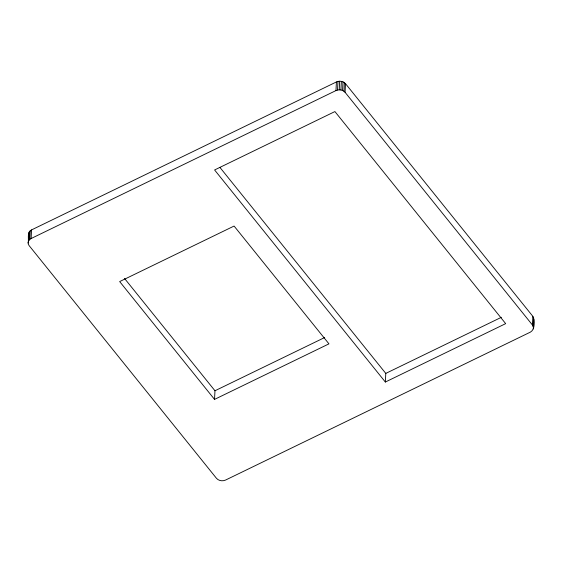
<?xml version="1.0" encoding="UTF-8"?>
<svg xmlns="http://www.w3.org/2000/svg" width="562" height="562" viewBox="0 0 562 562"><rect width="100%" height="100%" fill="white"/><g stroke="black" fill="none" stroke-linecap="round" stroke-linejoin="round"><path stroke-width="0.84" d="M28.1 243.065C29.182 238.878 26.526 232.204 31.556 229.907L336.413 81.947C339.406 80.57 343.305 81.132 345.511 83.675L532.86 316.364C534.701 320.509 535.249 329.437 530.444 332.093L225.587 480.053C222.594 481.43 218.695 480.868 216.489 478.325L29.14 245.636C27.095 243.311 28.395 239.651 31.114 238.534L335.978 90.573C338.97 89.196 342.869 89.758 345.068 92.301L532.425 324.991L533.464 327.555M28.711 238.365L28.683 233.104M28.824 240.466L29.259 231.839M29.807 239.377L30.243 230.75M31.114 238.534L31.556 229.907M214.536 399.392L119.671 281.576L234.087 226.05L328.953 343.86L214.536 399.392L214.972 390.766L124.497 278.401M335.978 90.573L336.413 81.947M337.53 90.025L337.966 81.399M339.223 89.822L339.659 81.195M340.93 89.969L341.373 81.342M342.553 90.454L342.989 81.827M343.958 91.248L344.401 82.628M345.068 92.301L345.511 83.675M385.349 382.034L214.6 169.963L334.917 111.571L505.674 323.635L385.349 382.034L385.785 373.407L219.974 167.476M532.425 324.991L532.86 316.364M533.155 326.227L533.598 317.6M533.317 328.896L533.9 318.935M214.972 390.766L324.653 337.537M385.785 373.407L501.388 317.298"/></g></svg>
